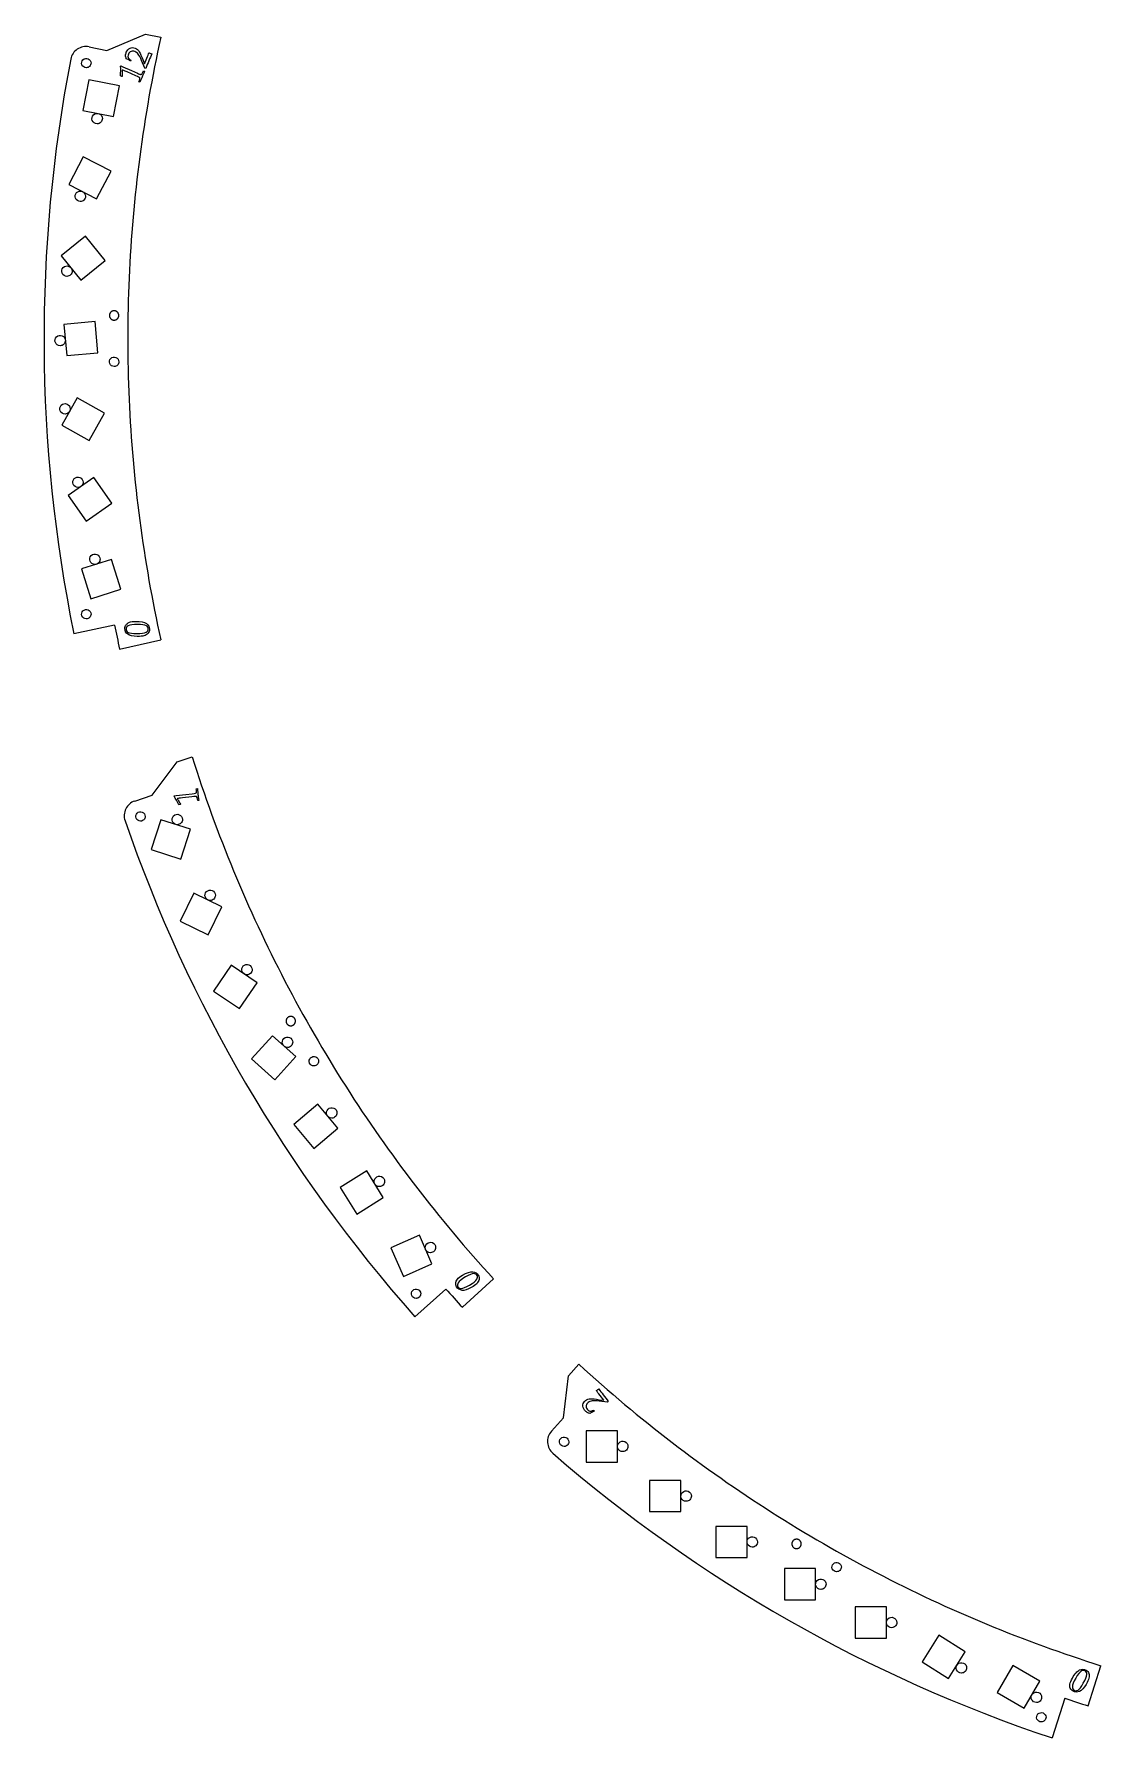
# Model space of a CAD drawing. Header units: millimetres. Extents: x 0 to 573, y 3 to 576.
# Drawn here: x 3.2 to 208, y 19.7 to 346.7 of the extents above; entities that cross this region are included whole.
import ezdxf

# ---------------------------------------------------------------- set-up
doc = ezdxf.new("R2010")
doc.units = ezdxf.units.MM
doc.layers.get('0').update_dxf_attribs({"linetype": 'CONTINUOUS'})
doc.layers.add('labels', color=7, linetype='CONTINUOUS')

msp = doc.modelspace()

# ---------------------------------------------------------------- linework, layer by layer
at = {"color": 7}
for points in [[(17.204769, 343.514729), (24.626243, 346.66423), (27.563712, 346.058333)], [(13.779905, 344.221159), (17.204769, 343.514729)], [(18.677049, 233.258382), (10.865111, 231.59445)], [(19.65961, 228.642751), (27.563461, 230.396295)], [(25.87074, 200.596928), (30.723174, 207.035214), (33.570045, 207.979226)], [(22.551505, 199.496283), (25.87074, 200.596928)], [(82.273944, 105.848271), (76.340574, 100.501295)], [(85.432683, 102.342298), (91.400847, 107.812838)], [(104.83459, 81.159468), (105.817779, 89.161404), (107.811236, 91.402378)], [(102.510372, 78.546664), (104.83459, 81.159468)], [(205.544062, 25.849434), (207.977374, 33.571142)], [(201.055527, 27.306326), (198.590566, 19.709024)]]:
    msp.add_lwpolyline(points, dxfattribs=at)
for points in [[(13.264001, 340.20301)], [(13.754607, 337.901494), (12.591256, 332.015357), (18.477393, 330.852005), (19.640744, 336.738143)], [(15.340432, 329.452658)], [(12.680213, 323.123028), (9.909722, 317.800963), (15.231787, 315.030471), (18.002278, 320.352536)], [(12.109006, 314.528706)], [(13.114202, 307.894575), (8.438175, 304.134952), (12.197798, 299.458924), (16.873825, 303.218547)], [(9.538648, 300.170335)], [(14.936062, 291.491036), (8.961714, 290.936812), (9.515938, 284.962464), (15.490286, 285.516687)], [(8.243101, 286.857267)], [(18.59672, 282.882144)], [(16.744931, 273.908405), (11.524344, 276.865681), (8.567069, 271.645094), (13.787656, 268.687819)], [(9.175609, 273.748267)], [(18.133541, 256.636377), (14.696373, 261.554291), (9.778459, 258.117123), (13.215627, 253.199209)], [(11.664555, 259.655359)], [(19.881318, 240.121658), (18.071091, 245.842068), (12.350682, 244.031841), (14.160909, 238.311432)], [(14.909183, 244.890356)], [(13.264001, 234.45049)], [(23.663793, 195.637934)], [(31.430691, 188.360909), (33.271841, 194.07144), (27.561309, 195.91259), (25.720159, 190.202059)], [(30.723433, 194.943771)], [(36.650265, 173.79285), (39.2899, 179.181015), (33.901735, 181.82065), (31.2621, 176.432485)], [(37.035757, 180.39886)], [(42.66408, 159.651776), (46.020974, 164.62483), (41.04792, 167.981724), (37.691026, 163.00867)], [(44.093929, 166.132119)], [(49.436176, 145.990358), (53.442392, 150.456926), (48.975824, 154.463142), (44.969608, 149.996573)], [(51.876811, 152.204462)], [(56.942497, 148.662968)], [(56.948771, 132.839175), (61.533575, 136.709521), (57.663229, 141.294325), (53.078425, 137.423978)], [(60.362536, 138.646981)], [(65.176665, 120.241685), (70.261065, 123.427415), (67.075335, 128.511815), (61.990935, 125.326085)], [(69.5156, 125.50057)], [(74.111757, 108.251235), (79.601515, 110.672507), (77.180243, 116.162265), (71.690485, 113.740993)], [(79.305839, 112.820931)], [(76.540053, 104.053566)], [(109.206524, 72.646226), (115.206524, 72.647273), (115.205476, 78.647273), (109.205476, 78.646226)], [(104.952816, 75.640803)], [(116.206, 74.647448)], [(121.376, 63.12675), (127.376, 63.12675), (127.376, 69.12675), (121.376, 69.12675)], [(128.376, 65.12675)], [(134.066, 54.30675), (140.066, 54.30675), (140.066, 60.30675), (134.066, 60.30675)], [(141.066, 56.30675)], [(147.226, 46.20675), (153.226, 46.20675), (153.226, 52.20675), (147.226, 52.20675)], [(157.260502, 51.598641)], [(154.226, 48.20675)], [(160.816, 38.85675), (166.816, 38.85675), (166.816, 44.85675), (160.816, 44.85675)], [(167.816, 40.85675)], [(173.670273, 34.330302), (178.752448, 31.141023), (181.941727, 36.223198), (176.859552, 39.412477)], [(188.037349, 28.40082), (193.23193, 25.398099), (196.234651, 30.59268), (191.04007, 33.5954)], [(181.194117, 32.150564)], [(195.599054, 26.494936)], [(196.537185, 22.764543)]]:
    msp.add_lwpolyline(points, close=True, dxfattribs=at)
for points in [[(11.535302, 343.775182), (10.876456, 343.333278), (10.421328, 342.646597), (10.271, 341.86765)], [(13.779905, 344.221159), (13.002168, 344.377631), (12.194148, 344.217086), (11.535302, 343.775182)], [(27.563712, 346.058333), (25.880231, 338.470439), (24.528288, 330.808994), (23.513033, 323.103188)], [(10.271082, 341.867626), (3.238472, 305.42636), (3.440273, 267.95785), (10.865, 231.59445)], [(12.432509, 340.758595), (12.293206, 341.094902), (12.370206, 341.482008), (12.627604, 341.739406)], [(13.264001, 340.20301), (12.899985, 340.20301), (12.571812, 340.422288), (12.432509, 340.758595)], [(12.627604, 341.739406), (12.885003, 341.996804), (13.272109, 342.073804), (13.608416, 341.934501)], [(13.900397, 340.466614), (13.731614, 340.297831), (13.502695, 340.20301), (13.264001, 340.20301)], [(13.608416, 341.934501), (13.944723, 341.795198), (14.164001, 341.467026), (14.164001, 341.10301)], [(14.164001, 341.10301), (14.164001, 340.864315), (14.069179, 340.635396), (13.900397, 340.466614)], [(14.416553, 330.069975), (14.261772, 330.443649), (14.347328, 330.873767), (14.633326, 331.159765)], [(14.633326, 331.159765), (14.919324, 331.445763), (15.349441, 331.531319), (15.723116, 331.376538)], [(15.723116, 331.376538), (16.09679, 331.221757), (16.340432, 330.85712), (16.340432, 330.452658)], [(16.340432, 330.452658), (16.340432, 330.187442), (16.235075, 329.933088), (16.047539, 329.745551)], [(15.340432, 329.452658), (14.93597, 329.452658), (14.571334, 329.6963), (14.416553, 330.069975)], [(16.047539, 329.745551), (15.860003, 329.558015), (15.605649, 329.452658), (15.340432, 329.452658)], [(23.513033, 323.103188), (22.497779, 315.397383), (21.819213, 307.647216), (21.479921, 299.882226)], [(11.185126, 315.146023), (11.030345, 315.519697), (11.115901, 315.949815), (11.401899, 316.235813)], [(12.109006, 314.528706), (11.704543, 314.528706), (11.339907, 314.772349), (11.185126, 315.146023)], [(11.401899, 316.235813), (11.687897, 316.521811), (12.118015, 316.607367), (12.491689, 316.452586)], [(12.816112, 314.8216), (12.628576, 314.634063), (12.374222, 314.528706), (12.109006, 314.528706)], [(12.491689, 316.452586), (12.865363, 316.297805), (13.109006, 315.933169), (13.109006, 315.528706)], [(13.109006, 315.528706), (13.109006, 315.26349), (13.003649, 315.009136), (12.816112, 314.8216)], [(8.614769, 300.787651), (8.459988, 301.161326), (8.545543, 301.591443), (8.831541, 301.877441)], [(8.831541, 301.877441), (9.117539, 302.163439), (9.547657, 302.248995), (9.921332, 302.094214)], [(9.921332, 302.094214), (10.295006, 301.939433), (10.538648, 301.574797), (10.538648, 301.170335)], [(10.538648, 301.170335), (10.538648, 300.905118), (10.433291, 300.650764), (10.245755, 300.463228)], [(9.538648, 300.170335), (9.134186, 300.170335), (8.76955, 300.413977), (8.614769, 300.787651)], [(10.245755, 300.463228), (10.058219, 300.275691), (9.803865, 300.170335), (9.538648, 300.170335)], [(21.479921, 299.882226), (21.14063, 292.117235), (21.140613, 284.33742), (21.479871, 276.572428)], [(17.700559, 292.754397), (17.697149, 292.717595), (17.696009, 292.680583), (17.697147, 292.64364)], [(17.697147, 292.64364), (17.698285, 292.606698), (17.701702, 292.569826), (17.707371, 292.533303)], [(17.717556, 292.863895), (17.709649, 292.827791), (17.703969, 292.791199), (17.700559, 292.754397)], [(17.707371, 292.533303), (17.71304, 292.496781), (17.720962, 292.460608), (17.731077, 292.425059)], [(17.747881, 292.970475), (17.735597, 292.935616), (17.725463, 292.9), (17.717556, 292.863895)], [(17.731077, 292.425059), (17.741191, 292.38951), (17.753499, 292.354585), (17.767905, 292.320548)], [(17.791073, 293.07252), (17.774599, 293.039435), (17.760165, 293.005334), (17.747881, 292.970475)], [(17.767905, 292.320548), (17.782311, 292.286512), (17.798817, 292.253364), (17.817297, 292.221356)], [(17.846478, 293.168484), (17.826062, 293.137674), (17.807547, 293.105605), (17.791073, 293.07252)], [(17.817297, 292.221356), (17.835777, 292.189348), (17.856231, 292.158479), (17.878504, 292.128985)], [(17.913255, 293.256912), (17.889209, 293.228845), (17.866893, 293.199294), (17.846478, 293.168484)], [(17.878504, 292.128985), (17.900778, 292.09949), (17.92487, 292.071369), (17.950599, 292.044835)], [(17.990394, 293.336464), (17.96308, 293.311564), (17.937302, 293.28498), (17.913255, 293.256912)], [(17.950599, 292.044835), (17.976328, 292.018301), (18.003694, 291.993354), (18.032488, 291.970183)], [(18.076723, 293.405933), (18.046557, 293.384578), (18.017707, 293.361363), (17.990394, 293.336464)], [(18.032488, 291.970183), (18.061283, 291.947012), (18.091507, 291.925617), (18.122931, 291.90616)], [(18.170936, 293.464267), (18.138374, 293.446781), (18.10689, 293.427287), (18.076723, 293.405933)], [(18.122931, 291.90616), (18.154355, 291.886703), (18.186979, 291.869185), (18.220556, 291.853737)], [(18.271602, 293.510581), (18.237138, 293.497229), (18.203498, 293.481752), (18.170936, 293.464267)], [(18.220556, 291.853737), (18.254132, 291.838289), (18.288662, 291.824912), (18.323882, 291.813708)], [(18.377198, 293.544173), (18.341354, 293.535158), (18.306066, 293.523932), (18.271602, 293.510581)], [(18.323882, 291.813708), (18.359103, 291.802503), (18.395015, 291.793471), (18.431345, 291.78668)], [(18.48612, 293.564534), (18.449441, 293.559992), (18.413041, 293.553188), (18.377198, 293.544173)], [(18.431345, 291.78668), (18.467676, 291.779889), (18.504425, 291.775338), (18.541315, 291.773063)], [(18.59672, 293.571356), (18.55976, 293.571356), (18.5228, 293.569076), (18.48612, 293.564534)], [(18.541315, 291.773063), (18.578205, 291.770787), (18.615235, 291.770787), (18.652125, 291.773063)], [(18.707319, 293.564534), (18.67064, 293.569076), (18.63368, 293.571356), (18.59672, 293.571356)], [(18.652125, 291.773063), (18.689014, 291.775338), (18.725764, 291.779889), (18.762094, 291.78668)], [(18.816242, 293.544173), (18.780399, 293.553188), (18.743999, 293.559992), (18.707319, 293.564534)], [(18.762094, 291.78668), (18.798425, 291.793471), (18.834337, 291.802503), (18.869557, 291.813708)], [(18.921837, 293.510581), (18.887373, 293.523932), (18.852086, 293.535158), (18.816242, 293.544173)], [(18.869557, 291.813708), (18.904778, 291.824912), (18.939307, 291.838289), (18.972884, 291.853737)], [(19.022504, 293.464267), (18.989942, 293.481752), (18.956301, 293.497229), (18.921837, 293.510581)], [(18.972884, 291.853737), (19.006461, 291.869185), (19.039085, 291.886703), (19.070509, 291.90616)], [(19.116716, 293.405933), (19.08655, 293.427287), (19.055066, 293.446781), (19.022504, 293.464267)], [(19.070509, 291.90616), (19.101933, 291.925617), (19.132157, 291.947012), (19.160951, 291.970183)], [(19.203046, 293.336464), (19.175732, 293.361363), (19.146883, 293.384578), (19.116716, 293.405933)], [(19.160951, 291.970183), (19.189746, 291.993354), (19.217112, 292.018301), (19.242841, 292.044835)], [(19.280184, 293.256912), (19.256138, 293.28498), (19.23036, 293.311564), (19.203046, 293.336464)], [(19.242841, 292.044835), (19.26857, 292.071369), (19.292662, 292.09949), (19.314935, 292.128985)], [(19.346962, 293.168484), (19.326547, 293.199294), (19.304231, 293.228845), (19.280184, 293.256912)], [(19.314935, 292.128985), (19.337209, 292.158479), (19.357663, 292.189348), (19.376143, 292.221356)], [(19.402367, 293.07252), (19.385892, 293.105605), (19.367377, 293.137674), (19.346962, 293.168484)], [(19.376143, 292.221356), (19.394623, 292.253364), (19.411128, 292.286512), (19.425535, 292.320548)], [(19.445559, 292.970475), (19.433275, 293.005334), (19.418841, 293.039435), (19.402367, 293.07252)], [(19.425535, 292.320548), (19.439941, 292.354585), (19.452248, 292.38951), (19.462363, 292.425059)], [(19.475883, 292.863895), (19.467976, 292.9), (19.457843, 292.935616), (19.445559, 292.970475)], [(19.462363, 292.425059), (19.472478, 292.460608), (19.480399, 292.496781), (19.486069, 292.533303)], [(19.492881, 292.754397), (19.48947, 292.791199), (19.48379, 292.827791), (19.475883, 292.863895)], [(19.486069, 292.533303), (19.491738, 292.569826), (19.495155, 292.606698), (19.496293, 292.64364)], [(19.496293, 292.64364), (19.497431, 292.680583), (19.496291, 292.717595), (19.492881, 292.754397)], [(7.319222, 287.474584), (7.164441, 287.848258), (7.249996, 288.278376), (7.535994, 288.564374)], [(7.535994, 288.564374), (7.821992, 288.850372), (8.25211, 288.935928), (8.625785, 288.781147)], [(8.625785, 288.781147), (8.999459, 288.626366), (9.243101, 288.26173), (9.243101, 287.857267)], [(9.243101, 287.857267), (9.243101, 287.592051), (9.137744, 287.337697), (8.950208, 287.150161)], [(8.243101, 286.857267), (7.838639, 286.857267), (7.474003, 287.10091), (7.319222, 287.474584)], [(8.950208, 287.150161), (8.762672, 286.962624), (8.508318, 286.857267), (8.243101, 286.857267)], [(17.960324, 284.41854), (18.217722, 284.675938), (18.604828, 284.752938), (18.941135, 284.613635)], [(18.941135, 284.613635), (19.277442, 284.474333), (19.49672, 284.14616), (19.49672, 283.782144)], [(17.765228, 283.437729), (17.625925, 283.774036), (17.702926, 284.161142), (17.960324, 284.41854)], [(18.59672, 282.882144), (18.232704, 282.882144), (17.904531, 283.101422), (17.765228, 283.437729)], [(19.233116, 283.145748), (19.064333, 282.976965), (18.835415, 282.882144), (18.59672, 282.882144)], [(19.49672, 283.782144), (19.49672, 283.543449), (19.401899, 283.314531), (19.233116, 283.145748)], [(8.251729, 274.365583), (8.096948, 274.739258), (8.182504, 275.169375), (8.468502, 275.455373)], [(8.468502, 275.455373), (8.7545, 275.741371), (9.184618, 275.826927), (9.558292, 275.672146)], [(9.558292, 275.672146), (9.931967, 275.517365), (10.175609, 275.152729), (10.175609, 274.748267)], [(10.175609, 274.748267), (10.175609, 274.48305), (10.070252, 274.228696), (9.882716, 274.04116)], [(21.479871, 276.572428), (21.819129, 268.807436), (22.497661, 261.057267), (23.512883, 253.351457)], [(9.175609, 273.748267), (8.771147, 273.748267), (8.40651, 273.991909), (8.251729, 274.365583)], [(9.882716, 274.04116), (9.695179, 273.853623), (9.440826, 273.748267), (9.175609, 273.748267)], [(10.957448, 261.362466), (11.243446, 261.648464), (11.673564, 261.734019), (12.047238, 261.579238)], [(12.047238, 261.579238), (12.420912, 261.424457), (12.664555, 261.059821), (12.664555, 260.655359)], [(10.740675, 260.272675), (10.585894, 260.64635), (10.67145, 261.076468), (10.957448, 261.362466)], [(11.664555, 259.655359), (11.260092, 259.655359), (10.895456, 259.899001), (10.740675, 260.272675)], [(12.371661, 259.948252), (12.184125, 259.760716), (11.929771, 259.655359), (11.664555, 259.655359)], [(12.664555, 260.655359), (12.664555, 260.390142), (12.559198, 260.135789), (12.371661, 259.948252)], [(23.512883, 253.351457), (24.528104, 245.645647), (25.880014, 237.984196), (27.563461, 230.396295)], [(13.985303, 245.507673), (13.830522, 245.881347), (13.916078, 246.311465), (14.202076, 246.597463)], [(14.909183, 244.890356), (14.50472, 244.890356), (14.140084, 245.133998), (13.985303, 245.507673)], [(14.202076, 246.597463), (14.488074, 246.883461), (14.918192, 246.969016), (15.291866, 246.814235)], [(15.291866, 246.814235), (15.66554, 246.659454), (15.909183, 246.294818), (15.909183, 245.890356)], [(15.909183, 245.890356), (15.909183, 245.625139), (15.803826, 245.370786), (15.616289, 245.183249)], [(15.616289, 245.183249), (15.428753, 244.995713), (15.174399, 244.890356), (14.909183, 244.890356)], [(12.432509, 235.006075), (12.293206, 235.342382), (12.370206, 235.729488), (12.627604, 235.986886)], [(12.627604, 235.986886), (12.885003, 236.244284), (13.272109, 236.321284), (13.608416, 236.181982)], [(13.608416, 236.181982), (13.944723, 236.042679), (14.164001, 235.714506), (14.164001, 235.35049)], [(13.264001, 234.45049), (12.899985, 234.45049), (12.571812, 234.669768), (12.432509, 235.006075)], [(13.900397, 234.714094), (13.731614, 234.545311), (13.502695, 234.45049), (13.264001, 234.45049)], [(14.164001, 235.35049), (14.164001, 235.111795), (14.069179, 234.882877), (13.900397, 234.714094)], [(18.677049, 233.258382), (18.991496, 231.717056), (19.319159, 230.178455), (19.66, 228.64275)], [(33.570045, 207.979226), (35.906055, 200.566177), (38.56596, 193.255199), (41.539627, 186.074148)], [(22.551505, 199.496283), (21.799833, 199.242812), (21.180469, 198.699724), (20.830952, 197.987617)], [(20.830952, 197.987617), (20.481435, 197.27551), (20.430695, 196.453329), (20.69, 195.70365)], [(22.832302, 196.193519), (22.692999, 196.529826), (22.769999, 196.916932), (23.027397, 197.174331)], [(23.663793, 195.637934), (23.299777, 195.637934), (22.971605, 195.857212), (22.832302, 196.193519)], [(23.027397, 197.174331), (23.284796, 197.431729), (23.671902, 197.508729), (24.008209, 197.369426)], [(24.008209, 197.369426), (24.344516, 197.230123), (24.563793, 196.90195), (24.563793, 196.537934)], [(24.563793, 196.537934), (24.563793, 196.29924), (24.468972, 196.070321), (24.30019, 195.901538)], [(29.799554, 195.561087), (29.644773, 195.934762), (29.730329, 196.364879), (30.016327, 196.650877)], [(30.016327, 196.650877), (30.302325, 196.936875), (30.732442, 197.022431), (31.106117, 196.86765)], [(31.106117, 196.86765), (31.479791, 196.712869), (31.723433, 196.348233), (31.723433, 195.943771)], [(20.689542, 195.703652), (32.819973, 160.628425), (51.729168, 128.280819), (76.341, 100.50175)], [(24.30019, 195.901538), (24.131407, 195.732756), (23.902488, 195.637934), (23.663793, 195.637934)], [(30.723433, 194.943771), (30.318971, 194.943771), (29.954335, 195.187413), (29.799554, 195.561087)], [(31.43054, 195.236664), (31.243004, 195.049127), (30.98865, 194.943771), (30.723433, 194.943771)], [(31.723433, 195.943771), (31.723433, 195.678554), (31.618076, 195.4242), (31.43054, 195.236664)], [(41.539627, 186.074148), (44.513294, 178.893097), (47.800721, 171.841974), (51.389382, 164.947649)], [(36.111877, 181.016177), (35.957096, 181.389851), (36.042652, 181.819969), (36.32865, 182.105967)], [(37.035757, 180.39886), (36.631294, 180.39886), (36.266658, 180.642502), (36.111877, 181.016177)], [(36.32865, 182.105967), (36.614648, 182.391965), (37.044766, 182.477521), (37.41844, 182.32274)], [(37.742863, 180.691753), (37.555327, 180.504217), (37.300973, 180.39886), (37.035757, 180.39886)], [(37.41844, 182.32274), (37.792115, 182.167959), (38.035757, 181.803322), (38.035757, 181.39886)], [(38.035757, 181.39886), (38.035757, 181.133644), (37.9304, 180.87929), (37.742863, 180.691753)], [(43.170049, 166.749436), (43.015268, 167.12311), (43.100824, 167.553228), (43.386822, 167.839226)], [(44.093929, 166.132119), (43.689467, 166.132119), (43.324831, 166.375761), (43.170049, 166.749436)], [(43.386822, 167.839226), (43.67282, 168.125224), (44.102938, 168.21078), (44.476612, 168.055999)], [(44.476612, 168.055999), (44.850287, 167.901218), (45.093929, 167.536581), (45.093929, 167.132119)], [(45.093929, 167.132119), (45.093929, 166.866903), (44.988572, 166.612549), (44.801036, 166.425012)], [(44.801036, 166.425012), (44.613499, 166.237476), (44.359146, 166.132119), (44.093929, 166.132119)], [(51.389382, 164.947649), (54.978042, 158.053324), (58.867935, 151.315798), (63.044236, 144.760747)], [(51.599598, 157.316656), (51.597323, 157.279766), (51.597323, 157.242736), (51.599598, 157.205847)], [(51.613215, 157.426626), (51.606424, 157.390295), (51.601873, 157.353546), (51.599598, 157.316656)], [(51.599598, 157.205847), (51.601873, 157.168957), (51.606424, 157.132207), (51.613215, 157.095877)], [(51.640243, 157.534089), (51.629039, 157.498868), (51.620006, 157.462957), (51.613215, 157.426626)], [(51.613215, 157.095877), (51.620006, 157.059546), (51.629039, 157.023635), (51.640243, 156.988414)], [(51.680272, 157.637416), (51.664824, 157.603839), (51.651448, 157.569309), (51.640243, 157.534089)], [(51.640243, 156.988414), (51.651448, 156.953193), (51.664824, 156.918664), (51.680272, 156.885087)], [(51.732695, 157.73504), (51.713239, 157.703616), (51.69572, 157.670992), (51.680272, 157.637416)], [(51.796718, 157.825483), (51.773547, 157.796688), (51.752152, 157.766464), (51.732695, 157.73504)], [(51.87137, 157.907372), (51.844836, 157.881643), (51.819889, 157.854278), (51.796718, 157.825483)], [(51.95552, 157.979467), (51.926025, 157.957194), (51.897904, 157.933101), (51.87137, 157.907372)], [(52.047891, 158.040674), (52.015883, 158.022194), (51.985014, 158.00174), (51.95552, 157.979467)], [(52.147084, 158.090066), (52.113047, 158.07566), (52.079899, 158.059154), (52.047891, 158.040674)], [(52.251594, 158.126894), (52.216045, 158.11678), (52.18112, 158.104473), (52.147084, 158.090066)], [(52.359838, 158.1506), (52.323316, 158.144931), (52.287143, 158.137009), (52.251594, 158.126894)], [(52.470175, 158.160825), (52.433233, 158.159686), (52.396361, 158.15627), (52.359838, 158.1506)], [(52.580932, 158.157412), (52.54413, 158.160822), (52.507118, 158.161963), (52.470175, 158.160825)], [(52.690431, 158.140415), (52.654326, 158.148322), (52.617735, 158.154002), (52.580932, 158.157412)], [(52.79701, 158.11009), (52.762151, 158.122374), (52.726535, 158.132508), (52.690431, 158.140415)], [(52.899055, 158.066898), (52.86597, 158.083373), (52.831869, 158.097807), (52.79701, 158.11009)], [(52.995019, 158.011494), (52.96421, 158.031909), (52.932141, 158.050424), (52.899055, 158.066898)], [(53.083447, 157.944716), (53.05538, 157.968763), (53.025829, 157.991078), (52.995019, 158.011494)], [(53.162999, 157.867577), (53.138099, 157.894891), (53.111515, 157.920669), (53.083447, 157.944716)], [(53.232468, 157.781248), (53.211114, 157.811414), (53.187899, 157.840264), (53.162999, 157.867577)], [(53.290802, 157.687036), (53.273316, 157.719598), (53.253823, 157.751081), (53.232468, 157.781248)], [(53.337116, 157.586369), (53.323764, 157.620833), (53.308287, 157.654474), (53.290802, 157.687036)], [(53.370708, 157.480774), (53.361693, 157.516617), (53.350467, 157.551905), (53.337116, 157.586369)], [(53.337116, 156.936134), (53.350467, 156.970598), (53.361693, 157.005885), (53.370708, 157.041729)], [(53.391069, 157.371851), (53.386527, 157.408531), (53.379723, 157.44493), (53.370708, 157.480774)], [(53.370708, 157.041729), (53.379723, 157.077573), (53.386527, 157.113972), (53.391069, 157.150652)], [(53.397891, 157.261251), (53.397891, 157.298211), (53.395611, 157.335171), (53.391069, 157.371851)], [(53.391069, 157.150652), (53.395611, 157.187332), (53.397891, 157.224292), (53.397891, 157.261251)], [(50.952931, 152.821779), (50.79815, 153.195453), (50.883706, 153.625571), (51.169704, 153.911569)], [(51.169704, 153.911569), (51.455702, 154.197567), (51.88582, 154.283123), (52.259494, 154.128342)], [(51.680272, 156.885087), (51.69572, 156.85151), (51.713239, 156.818886), (51.732695, 156.787462)], [(51.732695, 156.787462), (51.752152, 156.756039), (51.773547, 156.725815), (51.796718, 156.69702)], [(51.796718, 156.69702), (51.819889, 156.668225), (51.844836, 156.64086), (51.87137, 156.615131)], [(51.87137, 156.615131), (51.897904, 156.589402), (51.926025, 156.565309), (51.95552, 156.543036)], [(51.95552, 156.543036), (51.985014, 156.520763), (52.015883, 156.500308), (52.047891, 156.481829)], [(52.047891, 156.481829), (52.079899, 156.463349), (52.113047, 156.446843), (52.147084, 156.432436)], [(52.147084, 156.432436), (52.18112, 156.41803), (52.216045, 156.405723), (52.251594, 156.395608)], [(52.251594, 156.395608), (52.287143, 156.385494), (52.323316, 156.377572), (52.359838, 156.371902)], [(52.259494, 154.128342), (52.633168, 153.973561), (52.876811, 153.608924), (52.876811, 153.204462)], [(52.359838, 156.371902), (52.396361, 156.366233), (52.433233, 156.362816), (52.470175, 156.361678)], [(52.470175, 156.361678), (52.507118, 156.36054), (52.54413, 156.36168), (52.580932, 156.365091)], [(52.580932, 156.365091), (52.617735, 156.368501), (52.654326, 156.374181), (52.690431, 156.382088)], [(52.690431, 156.382088), (52.726535, 156.389995), (52.762151, 156.400129), (52.79701, 156.412412)], [(52.79701, 156.412412), (52.831869, 156.424696), (52.86597, 156.43913), (52.899055, 156.455604)], [(52.899055, 156.455604), (52.932141, 156.472079), (52.96421, 156.490594), (52.995019, 156.511009)], [(52.995019, 156.511009), (53.025829, 156.531425), (53.05538, 156.55374), (53.083447, 156.577787)], [(53.083447, 156.577787), (53.111515, 156.601834), (53.138099, 156.627612), (53.162999, 156.654925)], [(53.162999, 156.654925), (53.187899, 156.682239), (53.211114, 156.711088), (53.232468, 156.741255)], [(53.232468, 156.741255), (53.253823, 156.771421), (53.273316, 156.802905), (53.290802, 156.835467)], [(53.290802, 156.835467), (53.308287, 156.868029), (53.323764, 156.90167), (53.337116, 156.936134)], [(51.876811, 152.204462), (51.472348, 152.204462), (51.107712, 152.448104), (50.952931, 152.821779)], [(52.583917, 152.497355), (52.396381, 152.309819), (52.142027, 152.204462), (51.876811, 152.204462)], [(52.876811, 153.204462), (52.876811, 152.939246), (52.771454, 152.684892), (52.583917, 152.497355)], [(56.306101, 150.199364), (56.563499, 150.456762), (56.950605, 150.533763), (57.286912, 150.39446)], [(56.111005, 149.218553), (55.971702, 149.55486), (56.048702, 149.941966), (56.306101, 150.199364)], [(56.942497, 148.662968), (56.578481, 148.662968), (56.250308, 148.882246), (56.111005, 149.218553)], [(57.578893, 148.926572), (57.41011, 148.757789), (57.181192, 148.662968), (56.942497, 148.662968)], [(57.286912, 150.39446), (57.623219, 150.255157), (57.842497, 149.926984), (57.842497, 149.562968)], [(57.842497, 149.562968), (57.842497, 149.324273), (57.747676, 149.095355), (57.578893, 148.926572)], [(63.044236, 144.760747), (67.220538, 138.205696), (71.683249, 131.833118), (76.415362, 125.667302)], [(59.655429, 140.354087), (59.941427, 140.640085), (60.371545, 140.725641), (60.745219, 140.57086)], [(59.438656, 139.264297), (59.283875, 139.637971), (59.369431, 140.068089), (59.655429, 140.354087)], [(60.362536, 138.646981), (59.958073, 138.646981), (59.593437, 138.890623), (59.438656, 139.264297)], [(61.069642, 138.939874), (60.882106, 138.752337), (60.627752, 138.646981), (60.362536, 138.646981)], [(60.745219, 140.57086), (61.118893, 140.416079), (61.362536, 140.051443), (61.362536, 139.646981)], [(61.362536, 139.646981), (61.362536, 139.381764), (61.257179, 139.12741), (61.069642, 138.939874)], [(68.808493, 127.207676), (69.094491, 127.493674), (69.524609, 127.57923), (69.898284, 127.424449)], [(68.591721, 126.117886), (68.43694, 126.491561), (68.522495, 126.921678), (68.808493, 127.207676)], [(69.5156, 125.50057), (69.111138, 125.50057), (68.746502, 125.744212), (68.591721, 126.117886)], [(70.222707, 125.793463), (70.035171, 125.605926), (69.780817, 125.50057), (69.5156, 125.50057)], [(69.898284, 127.424449), (70.271958, 127.269668), (70.5156, 126.905032), (70.5156, 126.50057)], [(70.5156, 126.50057), (70.5156, 126.235353), (70.410243, 125.980999), (70.222707, 125.793463)], [(76.415362, 125.667302), (81.147474, 119.501485), (86.148988, 113.542428), (91.400847, 107.812838)], [(78.381959, 113.438248), (78.227178, 113.811922), (78.312734, 114.24204), (78.598732, 114.528038)], [(78.598732, 114.528038), (78.88473, 114.814036), (79.314848, 114.899592), (79.688522, 114.744811)], [(79.688522, 114.744811), (80.062196, 114.59003), (80.305839, 114.225393), (80.305839, 113.820931)], [(79.305839, 112.820931), (78.901376, 112.820931), (78.53674, 113.064573), (78.381959, 113.438248)], [(80.012945, 113.113824), (79.825409, 112.926288), (79.571055, 112.820931), (79.305839, 112.820931)], [(80.305839, 113.820931), (80.305839, 113.555715), (80.200482, 113.301361), (80.012945, 113.113824)], [(75.708562, 104.609151), (75.569259, 104.945458), (75.646259, 105.332564), (75.903657, 105.589962)], [(75.903657, 105.589962), (76.161055, 105.84736), (76.548161, 105.92436), (76.884468, 105.785057)], [(76.884468, 105.785057), (77.220775, 105.645754), (77.440053, 105.317582), (77.440053, 104.953566)], [(77.440053, 104.953566), (77.440053, 104.714871), (77.345232, 104.485952), (77.176449, 104.31717)], [(82.273944, 105.848271), (83.316921, 104.670754), (84.369979, 103.502204), (85.433, 102.34275)], [(76.540053, 104.053566), (76.176037, 104.053566), (75.847865, 104.272844), (75.708562, 104.609151)], [(77.176449, 104.31717), (77.007667, 104.148387), (76.778748, 104.053566), (76.540053, 104.053566)], [(107.811236, 91.402378), (113.540804, 86.150494), (119.499839, 81.148954), (125.665635, 76.416815)], [(102.510372, 78.546664), (101.985868, 77.951357), (101.720804, 77.171248), (101.77406, 76.37963)], [(101.77406, 76.37963), (101.827317, 75.588013), (102.194484, 74.850438), (102.794, 74.33075)], [(104.121324, 76.196388), (103.982021, 76.532695), (104.059022, 76.919801), (104.31642, 77.177199)], [(104.952816, 75.640803), (104.5888, 75.640803), (104.260627, 75.860081), (104.121324, 76.196388)], [(104.31642, 77.177199), (104.573818, 77.434597), (104.960924, 77.511598), (105.297231, 77.372295)], [(105.589212, 75.904407), (105.420429, 75.735624), (105.191511, 75.640803), (104.952816, 75.640803)], [(105.297231, 77.372295), (105.633538, 77.232992), (105.852816, 76.904819), (105.852816, 76.540803)], [(105.852816, 76.540803), (105.852816, 76.302108), (105.757995, 76.07319), (105.589212, 75.904407)], [(115.28212, 75.264765), (115.127339, 75.638439), (115.212895, 76.068557), (115.498893, 76.354555)], [(116.206, 74.647448), (115.801538, 74.647448), (115.436901, 74.89109), (115.28212, 75.264765)], [(115.498893, 76.354555), (115.784891, 76.640553), (116.215009, 76.726108), (116.588683, 76.571327)], [(116.588683, 76.571327), (116.962358, 76.416546), (117.206, 76.05191), (117.206, 75.647448)], [(117.206, 75.647448), (117.206, 75.382231), (117.100643, 75.127878), (116.913107, 74.940341)], [(125.665635, 76.416815), (131.831431, 71.684676), (138.203989, 67.221938), (144.759022, 63.045607)], [(102.794179, 74.331168), (130.836948, 50.020042), (163.386562, 31.460491), (198.5906, 19.70875)], [(116.913107, 74.940341), (116.72557, 74.752805), (116.471216, 74.647448), (116.206, 74.647448)], [(127.45212, 65.744066), (127.297339, 66.117741), (127.382895, 66.547859), (127.668893, 66.833857)], [(128.376, 65.12675), (127.971538, 65.12675), (127.606901, 65.370392), (127.45212, 65.744066)], [(127.668893, 66.833857), (127.954891, 67.119855), (128.385009, 67.20541), (128.758683, 67.050629)], [(129.083107, 65.419643), (128.89557, 65.232107), (128.641216, 65.12675), (128.376, 65.12675)], [(128.758683, 67.050629), (129.132358, 66.895848), (129.376, 66.531212), (129.376, 66.12675)], [(129.376, 66.12675), (129.376, 65.861533), (129.270643, 65.607179), (129.083107, 65.419643)], [(144.759022, 63.045607), (151.314056, 58.869277), (158.051565, 54.979355), (164.945874, 51.390665)], [(140.14212, 56.924066), (139.987339, 57.297741), (140.072895, 57.727859), (140.358893, 58.013857)], [(141.066, 56.30675), (140.661538, 56.30675), (140.296901, 56.550392), (140.14212, 56.924066)], [(140.358893, 58.013857), (140.644891, 58.299855), (141.075009, 58.38541), (141.448683, 58.230629)], [(141.773107, 56.599643), (141.58557, 56.412107), (141.331216, 56.30675), (141.066, 56.30675)], [(141.448683, 58.230629), (141.822358, 58.075848), (142.066, 57.711212), (142.066, 57.30675)], [(142.066, 57.30675), (142.066, 57.041533), (141.960643, 56.787179), (141.773107, 56.599643)], [(148.662645, 56.970962), (148.661507, 56.93402), (148.662647, 56.897007), (148.666058, 56.860205)], [(148.672869, 57.081299), (148.6672, 57.044777), (148.663783, 57.007904), (148.662645, 56.970962)], [(148.666058, 56.860205), (148.669468, 56.823403), (148.675148, 56.786811), (148.683055, 56.750707)], [(148.696575, 57.189543), (148.686461, 57.153994), (148.678539, 57.117822), (148.672869, 57.081299)], [(148.683055, 56.750707), (148.690962, 56.714603), (148.701096, 56.678986), (148.713379, 56.644127)], [(148.733403, 57.294054), (148.718997, 57.260017), (148.70669, 57.225092), (148.696575, 57.189543)], [(148.713379, 56.644127), (148.725663, 56.609268), (148.740097, 56.575167), (148.756571, 56.542082)], [(148.782795, 57.393247), (148.764316, 57.361238), (148.74781, 57.32809), (148.733403, 57.294054)], [(148.756571, 56.542082), (148.773046, 56.508997), (148.791561, 56.476928), (148.811976, 56.446118)], [(148.844003, 57.485618), (148.82173, 57.456123), (148.801275, 57.425255), (148.782795, 57.393247)], [(148.811976, 56.446118), (148.832392, 56.415308), (148.854707, 56.385758), (148.878754, 56.35769)], [(148.916098, 57.569767), (148.890369, 57.543233), (148.866276, 57.515112), (148.844003, 57.485618)], [(148.878754, 56.35769), (148.902801, 56.329623), (148.928579, 56.303038), (148.955892, 56.278139)], [(148.997987, 57.644419), (148.969192, 57.621248), (148.941827, 57.596301), (148.916098, 57.569767)], [(148.955892, 56.278139), (148.983206, 56.253239), (149.012055, 56.230024), (149.042222, 56.208669)], [(149.088429, 57.708442), (149.057005, 57.688985), (149.026782, 57.66759), (148.997987, 57.644419)], [(149.042222, 56.208669), (149.072388, 56.187315), (149.103872, 56.167821), (149.136434, 56.150336)], [(149.186054, 57.760865), (149.152477, 57.745418), (149.119853, 57.727899), (149.088429, 57.708442)], [(149.136434, 56.150336), (149.168996, 56.13285), (149.202637, 56.117373), (149.237101, 56.104022)], [(149.289381, 57.800894), (149.25416, 57.78969), (149.219631, 57.776313), (149.186054, 57.760865)], [(149.237101, 56.104022), (149.271565, 56.09067), (149.306852, 56.079444), (149.342696, 56.070429)], [(149.396844, 57.827922), (149.360513, 57.821131), (149.324602, 57.812099), (149.289381, 57.800894)], [(149.342696, 56.070429), (149.37854, 56.061414), (149.414939, 56.05461), (149.451619, 56.050068)], [(149.506814, 57.84154), (149.469924, 57.839264), (149.433174, 57.834714), (149.396844, 57.827922)], [(149.451619, 56.050068), (149.488299, 56.045526), (149.525258, 56.043247), (149.562218, 56.043247)], [(149.617623, 57.84154), (149.580733, 57.843815), (149.543703, 57.843815), (149.506814, 57.84154)], [(149.562218, 56.043247), (149.599178, 56.043247), (149.636138, 56.045526), (149.672818, 56.050068)], [(149.727593, 57.827922), (149.691262, 57.834714), (149.654513, 57.839264), (149.617623, 57.84154)], [(149.672818, 56.050068), (149.709498, 56.05461), (149.745897, 56.061414), (149.781741, 56.070429)], [(149.835056, 57.800894), (149.799835, 57.812099), (149.763923, 57.821131), (149.727593, 57.827922)], [(149.781741, 56.070429), (149.817584, 56.079444), (149.852872, 56.09067), (149.887336, 56.104022)], [(149.938383, 57.760865), (149.904806, 57.776313), (149.870276, 57.78969), (149.835056, 57.800894)], [(149.887336, 56.104022), (149.9218, 56.117373), (149.95544, 56.13285), (149.988003, 56.150336)], [(150.036007, 57.708442), (150.004583, 57.727899), (149.971959, 57.745418), (149.938383, 57.760865)], [(149.988003, 56.150336), (150.020565, 56.167821), (150.052048, 56.187315), (150.082215, 56.208669)], [(150.12645, 57.644419), (150.097655, 57.66759), (150.067431, 57.688985), (150.036007, 57.708442)], [(150.082215, 56.208669), (150.112381, 56.230024), (150.141231, 56.253239), (150.168544, 56.278139)], [(150.208339, 57.569767), (150.18261, 57.596301), (150.155244, 57.621248), (150.12645, 57.644419)], [(150.168544, 56.278139), (150.195858, 56.303038), (150.221636, 56.329623), (150.245683, 56.35769)], [(150.280434, 57.485618), (150.258161, 57.515112), (150.234068, 57.543233), (150.208339, 57.569767)], [(150.245683, 56.35769), (150.26973, 56.385758), (150.292045, 56.415308), (150.31246, 56.446118)], [(150.341641, 57.393247), (150.323161, 57.425255), (150.302707, 57.456123), (150.280434, 57.485618)], [(150.31246, 56.446118), (150.332876, 56.476928), (150.351391, 56.508997), (150.367865, 56.542082)], [(150.391033, 57.294054), (150.376627, 57.32809), (150.360121, 57.361238), (150.341641, 57.393247)], [(150.367865, 56.542082), (150.38434, 56.575167), (150.398774, 56.609268), (150.411057, 56.644127)], [(150.427861, 57.189543), (150.417747, 57.225092), (150.40544, 57.260017), (150.391033, 57.294054)], [(150.411057, 56.644127), (150.423341, 56.678986), (150.433475, 56.714603), (150.441382, 56.750707)], [(150.451567, 57.081299), (150.445898, 57.117822), (150.437976, 57.153994), (150.427861, 57.189543)], [(150.441382, 56.750707), (150.449289, 56.786811), (150.454969, 56.823403), (150.458379, 56.860205)], [(150.461791, 56.970962), (150.460653, 57.007904), (150.457237, 57.044777), (150.451567, 57.081299)], [(150.458379, 56.860205), (150.461789, 56.897007), (150.46293, 56.93402), (150.461791, 56.970962)], [(156.42901, 52.154226), (156.289707, 52.490533), (156.366707, 52.877639), (156.624105, 53.135037)], [(156.624105, 53.135037), (156.881504, 53.392435), (157.26861, 53.469435), (157.604917, 53.330132)], [(157.604917, 53.330132), (157.941224, 53.190829), (158.160502, 52.862657), (158.160502, 52.498641)], [(158.160502, 52.498641), (158.160502, 52.259946), (158.06568, 52.031027), (157.896898, 51.862245)], [(153.30212, 48.824066), (153.147339, 49.197741), (153.232895, 49.627859), (153.518893, 49.913857)], [(153.518893, 49.913857), (153.804891, 50.199855), (154.235009, 50.28541), (154.608683, 50.130629)], [(154.608683, 50.130629), (154.982358, 49.975848), (155.226, 49.611212), (155.226, 49.20675)], [(155.226, 49.20675), (155.226, 48.941533), (155.120643, 48.687179), (154.933107, 48.499643)], [(157.260502, 51.598641), (156.896486, 51.598641), (156.568313, 51.817919), (156.42901, 52.154226)], [(157.896898, 51.862245), (157.728115, 51.693462), (157.499196, 51.598641), (157.260502, 51.598641)], [(164.945874, 51.390665), (171.840183, 47.801975), (178.891293, 44.514517), (186.072331, 41.540819)], [(154.226, 48.20675), (153.821538, 48.20675), (153.456901, 48.450392), (153.30212, 48.824066)], [(154.933107, 48.499643), (154.74557, 48.312107), (154.491216, 48.20675), (154.226, 48.20675)], [(166.89212, 41.474066), (166.737339, 41.847741), (166.822895, 42.277859), (167.108893, 42.563857)], [(167.108893, 42.563857), (167.394891, 42.849855), (167.825009, 42.93541), (168.198683, 42.780629)], [(168.198683, 42.780629), (168.572358, 42.625848), (168.816, 42.261212), (168.816, 41.85675)], [(167.816, 40.85675), (167.411538, 40.85675), (167.046901, 41.100392), (166.89212, 41.474066)], [(168.523107, 41.149643), (168.33557, 40.962107), (168.081216, 40.85675), (167.816, 40.85675)], [(168.816, 41.85675), (168.816, 41.591533), (168.710643, 41.337179), (168.523107, 41.149643)], [(186.072331, 41.540819), (193.253369, 38.567121), (200.564335, 35.907184), (207.977374, 33.571142)], [(180.270237, 32.767881), (180.115456, 33.141555), (180.201012, 33.571673), (180.48701, 33.857671)], [(181.194117, 32.150564), (180.789654, 32.150564), (180.425018, 32.394206), (180.270237, 32.767881)], [(180.48701, 33.857671), (180.773008, 34.143669), (181.203126, 34.229225), (181.5768, 34.074444)], [(181.5768, 34.074444), (181.950474, 33.919663), (182.194117, 33.555026), (182.194117, 33.150564)], [(182.194117, 33.150564), (182.194117, 32.885348), (182.08876, 32.630994), (181.901223, 32.443457)], [(181.901223, 32.443457), (181.713687, 32.255921), (181.459333, 32.150564), (181.194117, 32.150564)], [(194.675174, 27.112253), (194.520393, 27.485927), (194.605949, 27.916045), (194.891947, 28.202043)], [(195.599054, 26.494936), (195.194592, 26.494936), (194.829955, 26.738578), (194.675174, 27.112253)], [(194.891947, 28.202043), (195.177945, 28.488041), (195.608063, 28.573597), (195.981737, 28.418816)], [(196.306161, 26.78783), (196.118624, 26.600293), (195.86427, 26.494936), (195.599054, 26.494936)], [(195.981737, 28.418816), (196.355412, 28.264035), (196.599054, 27.899399), (196.599054, 27.494936)], [(196.599054, 27.494936), (196.599054, 27.22972), (196.493697, 26.975366), (196.306161, 26.78783)], [(201.055527, 27.306326), (202.547526, 26.807977), (204.043772, 26.322433), (205.5441, 25.84975)], [(195.705693, 23.320128), (195.56639, 23.656435), (195.64339, 24.043541), (195.900788, 24.300939)], [(196.537185, 22.764543), (196.173169, 22.764543), (195.844996, 22.983821), (195.705693, 23.320128)], [(195.900788, 24.300939), (196.158187, 24.558338), (196.545293, 24.635338), (196.8816, 24.496035)], [(197.173581, 23.028147), (197.004798, 22.859364), (196.775879, 22.764543), (196.537185, 22.764543)], [(196.8816, 24.496035), (197.217907, 24.356732), (197.437185, 24.028559), (197.437185, 23.664543)], [(197.437185, 23.664543), (197.437185, 23.425848), (197.342363, 23.19693), (197.173581, 23.028147)]]:
    msp.add_open_spline(points, degree=3, dxfattribs=at)
at = {"layer": 'labels', "color": 5}
for points in [[(19.845102, 340.485791), (19.919979, 340.555595), (20.25044, 340.402364), (21.950941, 339.650952), (23.111912, 339.137385)], [(21.813706, 341.655885), (21.737407, 341.474792)], [(24.675811, 340.068952), (24.509555, 340.139), (23.873578, 341.616512)], [(24.091025, 341.759111), (24.437442, 340.938473), (24.893997, 342.02208)], [(25.290678, 343.071492), (25.329905, 343.089906)], [(25.837574, 342.87601), (25.842858, 342.838842)], [(20.09777, 338.529993), (19.801061, 338.63059)], [(22.756378, 338.675339), (21.11743, 339.390292)], [(23.556306, 337.411872), (23.363335, 337.493177), (23.451685, 337.728625)], [(23.556443, 337.411966), (23.556306, 337.411872)], [(24.127278, 339.331874), (24.25032, 339.598152), (24.443291, 339.516847)], [(30.103729, 200.42208), (30.133653, 200.519968), (30.496461, 200.552497), (32.34484, 200.752005), (33.607068, 200.88763)], [(33.530215, 200.309934), (31.753366, 200.109627)], [(34.389123, 201.563751), (34.362244, 201.855838), (34.570016, 201.881912)], [(34.854416, 199.615667), (34.646645, 199.589593), (34.605731, 199.83771)], [(31.300441, 198.854744), (30.993196, 198.793409)], [(111.146983, 86.311382), (111.15065, 86.354561)], [(111.589716, 86.687262), (111.624545, 86.673254)], [(111.683712, 84.616263), (112.567619, 84.505941), (111.85746, 85.443141)], [(110.634449, 82.592434), (110.753136, 82.435802)], [(113.439905, 84.277683), (113.296114, 84.168725), (111.698562, 84.356709)]]:
    msp.add_lwpolyline(points, dxfattribs=at)
for points in [[(24.67582, 340.068948)], [(22.946801, 231.6359)], [(23.033781, 231.07535)], [(34.854423, 199.615608)], [(86.782741, 106.577793)], [(87.13836, 106.135842)], [(113.439826, 84.277622)], [(204.595357, 30.192263)], [(205.124308, 29.987332)]]:
    msp.add_lwpolyline(points, close=True, dxfattribs=at)
for points in [[(20.943498, 343.183146), (21.105274, 343.56711), (21.34255, 343.826044), (21.655327, 343.959946)], [(21.861255, 343.345308), (21.636727, 343.260456), (21.471093, 343.09136), (21.364354, 342.838022)], [(21.655327, 343.959946), (21.966958, 344.096661), (22.298921, 344.090802), (22.651215, 343.94237)], [(22.600077, 343.306694), (22.332884, 343.41927), (22.08661, 343.432141), (21.861255, 343.345308)], [(23.21988, 342.811337), (23.022411, 343.05068), (22.81581, 343.215799), (22.600077, 343.306694)], [(22.651215, 343.94237), (22.956013, 343.81395), (23.211509, 343.585111), (23.417704, 343.255852)], [(19.801061, 338.63059), (19.876863, 339.330445), (19.891544, 339.948846), (19.845102, 340.485791)], [(20.94273, 341.928468), (20.848918, 342.142787), (20.802658, 342.351051), (20.803952, 342.55326)], [(20.803952, 342.55326), (20.805255, 342.755472), (20.85177, 342.965434), (20.943498, 343.183146)], [(21.737407, 341.474792), (21.377323, 341.698776), (21.112431, 341.850001), (20.94273, 341.928468)], [(21.364354, 342.838022), (21.294307, 342.671769), (21.260637, 342.508836), (21.263342, 342.349223)], [(21.263342, 342.349223), (21.266038, 342.233887), (21.291278, 342.141683), (21.339062, 342.072611)], [(21.339062, 342.072611), (21.38685, 342.003501), (21.545065, 341.864592), (21.813706, 341.655885)], [(23.873578, 341.616512), (23.634103, 342.176531), (23.416204, 342.574805), (23.21988, 342.811337)], [(23.417704, 343.255852), (23.624735, 342.928577), (23.849175, 342.429664), (24.091025, 341.759111)], [(25.271753, 341.541308), (25.059942, 341.038587), (24.861298, 340.5478), (24.67582, 340.068948)], [(24.893997, 342.02208), (25.087461, 342.481255), (25.219687, 342.831059), (25.290678, 343.071492)], [(25.842858, 342.838842), (25.663922, 342.452783), (25.473554, 342.020271), (25.271753, 341.541308)], [(25.329905, 343.089906), (25.435214, 343.024557), (25.511619, 342.981875), (25.559122, 342.961861)], [(25.559122, 342.961861), (25.596721, 342.946019), (25.689538, 342.917402), (25.837574, 342.87601)], [(20.167025, 338.553226), (20.156179, 338.527484), (20.133094, 338.51974), (20.09777, 338.529993)], [(20.12549, 339.724344), (20.117155, 339.704561), (20.113826, 339.652362), (20.115503, 339.567745)], [(20.115503, 339.567745), (20.122176, 339.168737), (20.134872, 338.891879), (20.153593, 338.737173)], [(20.19851, 339.756516), (20.162255, 339.764557), (20.137915, 339.753833), (20.12549, 339.724344)], [(20.153593, 338.737173), (20.168384, 338.628396), (20.172862, 338.56708), (20.167025, 338.553226)], [(21.11743, 339.390292), (20.565228, 339.62295), (20.258922, 339.745025), (20.19851, 339.756516)], [(23.540255, 338.254135), (23.495484, 338.335936), (23.234191, 338.476338), (22.756378, 338.675339)], [(23.111912, 339.137385), (23.392958, 339.018972), (23.584011, 338.952474), (23.685071, 338.937891)], [(23.451685, 337.728625), (23.556335, 337.999157), (23.585859, 338.174327), (23.540255, 338.254135)], [(23.977257, 338.468692), (23.876355, 338.229207), (23.736084, 337.876965), (23.556443, 337.411966)], [(23.685071, 338.937891), (23.786131, 338.923308), (23.86333, 338.935059), (23.916669, 338.973144)], [(23.916669, 338.973144), (23.968862, 339.014091), (24.039066, 339.133668), (24.127278, 339.331874)], [(24.443291, 339.516847), (24.22016, 339.025891), (24.064815, 338.676506), (23.977257, 338.468692)], [(20.672383, 232.59592), (20.672383, 232.879413), (20.743257, 233.12103), (20.885005, 233.32077)], [(21.232933, 231.4877), (20.859233, 231.764753), (20.672383, 232.13416), (20.672383, 232.59592)], [(20.885005, 233.32077), (21.024606, 233.520503), (21.238302, 233.675136), (21.526094, 233.78467)], [(21.310252, 233.12103), (21.039641, 232.968543), (20.904336, 232.753773), (20.904336, 232.47672)], [(20.904336, 232.47672), (20.904336, 232.216846), (21.038568, 232.01174), (21.307031, 231.8614)], [(23.094992, 233.39164), (22.223025, 233.39164), (21.628112, 233.301436), (21.310252, 233.12103)], [(21.526094, 233.78467), (21.811739, 233.89635), (22.228393, 233.95219), (22.776057, 233.95219)], [(22.776057, 233.95219), (23.729636, 233.95219), (24.402941, 233.814736), (24.79597, 233.53983)], [(24.786308, 233.13714), (24.479187, 233.306806), (23.915415, 233.39164), (23.094992, 233.39164)], [(24.754092, 231.90973), (25.020407, 232.05577), (25.153565, 232.266243), (25.153565, 232.54115)], [(25.153565, 232.54115), (25.153565, 232.80317), (25.031146, 233.001833), (24.786308, 233.13714)], [(24.79597, 233.53983), (25.188999, 233.264923), (25.385514, 232.89874), (25.385514, 232.44128)], [(25.385514, 232.44128), (25.385514, 232.125573), (25.293163, 231.86248), (25.108461, 231.652)], [(23.033781, 231.07535), (22.206916, 231.07535), (21.606633, 231.2128), (21.232933, 231.4877)], [(21.307031, 231.8614), (21.573346, 231.711066), (22.119936, 231.6359), (22.946801, 231.6359)], [(22.946801, 231.6359), (23.825211, 231.6359), (24.427641, 231.727176), (24.754092, 231.90973)], [(24.31918, 231.1881), (24.059309, 231.112933), (23.630842, 231.07535), (23.033781, 231.07535)], [(25.108461, 231.652), (24.921611, 231.441526), (24.658517, 231.286893), (24.31918, 231.1881)], [(30.993196, 198.793409), (30.708911, 199.437402), (30.412422, 199.980293), (30.103729, 200.42208)], [(30.77445, 199.967327), (30.73905, 199.956166), (30.723343, 199.93471), (30.727328, 199.902959)], [(30.727328, 199.902959), (30.730001, 199.881659), (30.753201, 199.834786), (30.796929, 199.762341)], [(31.753366, 200.109627), (31.158821, 200.035015), (30.832515, 199.987582), (30.77445, 199.967327)], [(30.796929, 199.762341), (31.002216, 199.420126), (31.151641, 199.186705), (31.245204, 199.062079)], [(34.419682, 200.3371), (34.340006, 200.385556), (34.043517, 200.376501), (33.530215, 200.309934)], [(33.607068, 200.88763), (33.909668, 200.925604), (34.108375, 200.963542), (34.203188, 201.001443)], [(34.203188, 201.001443), (34.298001, 201.039344), (34.35898, 201.088123), (34.386126, 201.147781)], [(34.386126, 201.147781), (34.410866, 201.209341), (34.411865, 201.347997), (34.389123, 201.563751)], [(34.605731, 199.83771), (34.561102, 200.124323), (34.499086, 200.290787), (34.419682, 200.3371)], [(34.570016, 201.881912), (34.622223, 201.345162), (34.662367, 200.964911), (34.690446, 200.74116)], [(34.690446, 200.74116), (34.722805, 200.483309), (34.777464, 200.108125), (34.854423, 199.615608)], [(31.245204, 199.062079), (31.312376, 198.975274), (31.346898, 198.92441), (31.348771, 198.909487)], [(31.348771, 198.909487), (31.352249, 198.881771), (31.336139, 198.863524), (31.300441, 198.854744)], [(84.478003, 107.728337), (84.66954, 107.967878), (85.002452, 108.224564), (85.47674, 108.498394)], [(86.033216, 108.172408), (85.278071, 107.736425), (84.807963, 107.36085), (84.622891, 107.045683)], [(85.47674, 108.498394), (86.302564, 108.975184), (86.954392, 109.192799), (87.432222, 109.15124)], [(87.625184, 108.79766), (87.274377, 108.791035), (86.743721, 108.582618), (86.033216, 108.172408)], [(87.432222, 109.15124), (87.910043, 109.109682), (88.263318, 108.890818), (88.492048, 108.494646)], [(88.241235, 108.465147), (88.110225, 108.692063), (87.904875, 108.802901), (87.625184, 108.79766)], [(88.210994, 107.718587), (88.368608, 107.978218), (88.378688, 108.227071), (88.241235, 108.465147)], [(88.492048, 108.494646), (88.649905, 108.22123), (88.701476, 107.947207), (88.646761, 107.672576)], [(84.333043, 106.271995), (84.191296, 106.517507), (84.131866, 106.76219), (84.154752, 107.006043)], [(84.154752, 107.006043), (84.175783, 107.248817), (84.283533, 107.489582), (84.478003, 107.728337)], [(85.372599, 105.592531), (84.910438, 105.645617), (84.56392, 105.872104), (84.333043, 106.271995)], [(84.622891, 107.045683), (84.464776, 106.778319), (84.454982, 106.524669), (84.593509, 106.284734)], [(84.593509, 106.284734), (84.723446, 106.059677), (84.942244, 105.949168), (85.249904, 105.953205)], [(85.249904, 105.953205), (85.555714, 105.956167), (86.066659, 106.164363), (86.782741, 106.577793)], [(87.13836, 106.135842), (86.422273, 105.722409), (85.833686, 105.541305), (85.372599, 105.592531)], [(86.782741, 106.577793), (87.543469, 107.016999), (88.019554, 107.397264), (88.210994, 107.718587)], [(88.195174, 106.876187), (88.007701, 106.681154), (87.65543, 106.434372), (87.13836, 106.135842)], [(88.646761, 107.672576), (88.590178, 107.396874), (88.439649, 107.131411), (88.195174, 106.876187)], [(111.85746, 85.443141), (111.556535, 85.840273), (111.319709, 86.129687), (111.146983, 86.311382)], [(111.15065, 86.354561), (111.259893, 86.413083), (111.335056, 86.457909), (111.37614, 86.48904)], [(111.37614, 86.48904), (111.408659, 86.513681), (111.479851, 86.579755), (111.589716, 86.687262)], [(111.624545, 86.673254), (111.869362, 86.325221), (112.148719, 85.944079), (112.462617, 85.529827)], [(112.462617, 85.529827), (112.792077, 85.095038), (113.117813, 84.677637), (113.439826, 84.277622)], [(108.876704, 82.602434), (108.625069, 82.934518), (108.519464, 83.269472), (108.559889, 83.607296)], [(108.559889, 83.607296), (108.597307, 83.945534), (108.768365, 84.230095), (109.073063, 84.460979)], [(109.35243, 82.166654), (109.177959, 82.268879), (109.019384, 82.414139), (108.876704, 82.602434)], [(109.073063, 84.460979), (109.336677, 84.660731), (109.662604, 84.76758), (110.050844, 84.781526)], [(109.19522, 83.478384), (109.15644, 83.241511), (109.220064, 83.01352), (109.386092, 82.794412)], [(109.598072, 84.098915), (109.366982, 83.923808), (109.232698, 83.716964), (109.19522, 83.478384)], [(109.962897, 81.974437), (109.730389, 82.000348), (109.5269, 82.06442), (109.35243, 82.166654)], [(109.386092, 82.794412), (109.495048, 82.650623), (109.619292, 82.539974), (109.758824, 82.462465)], [(110.336971, 84.387994), (110.030955, 84.336658), (109.784656, 84.240299), (109.598072, 84.098915)], [(109.758824, 82.462465), (109.860052, 82.407138), (109.952523, 82.382894), (110.036237, 82.389735)], [(110.753136, 82.435802), (110.379119, 82.235952), (110.115706, 82.082164), (109.962897, 81.974437)], [(110.036237, 82.389735), (110.119983, 82.396566), (110.319387, 82.464132), (110.634449, 82.592434)], [(110.050844, 84.781526), (110.437787, 84.797183), (110.982076, 84.742095), (111.683712, 84.616263)], [(111.698562, 84.356709), (111.093839, 84.429322), (110.639975, 84.43975), (110.336971, 84.387994)], [(202.504031, 31.20256), (202.980821, 32.028385), (203.436511, 32.542756), (203.8711, 32.745674)], [(203.8711, 32.745674), (204.305687, 32.948601), (204.721067, 32.935699), (205.117239, 32.706969)], [(205.117239, 32.706969), (205.390655, 32.549112), (205.572326, 32.337584), (205.662254, 32.072383)], [(202.105332, 29.249153), (202.002158, 29.469917), (201.97509, 29.7323), (202.024128, 30.036303)], [(202.024128, 30.036303), (202.07023, 30.339515), (202.230198, 30.728267), (202.504031, 31.20256)], [(202.490922, 29.517534), (202.487676, 29.206939), (202.60602, 28.982378), (202.845956, 28.843851)], [(203.148937, 31.198469), (202.712953, 30.443324), (202.493615, 29.883012), (202.490922, 29.517534)], [(204.215, 32.535946), (203.914504, 32.354805), (203.55915, 31.90898), (203.148937, 31.198469)], [(203.580175, 28.884936), (203.84353, 29.0404), (204.181924, 29.476176), (204.595357, 30.192263)], [(205.124308, 29.987332), (204.710878, 29.271251), (204.291698, 28.820117), (203.866768, 28.633931)], [(204.914768, 32.555998), (204.687852, 32.687008), (204.454596, 32.680324), (204.215, 32.535946)], [(204.595357, 30.192263), (205.034564, 30.952991), (205.256731, 31.520349), (205.261858, 31.894337)], [(205.261858, 31.894337), (205.268541, 32.197991), (205.152844, 32.418545), (204.914768, 32.555998)], [(205.669363, 31.156896), (205.604523, 30.894256), (205.422838, 30.504402), (205.124308, 29.987332)], [(205.662254, 32.072383), (205.751106, 31.805332), (205.753476, 31.50017), (205.669363, 31.156896)], [(202.626755, 28.702585), (202.381243, 28.844332), (202.207435, 29.026521), (202.105332, 29.249153)], [(203.866768, 28.633931), (203.439983, 28.448824), (203.026645, 28.471708), (202.626755, 28.702585)], [(202.845956, 28.843851), (203.071012, 28.713914), (203.315752, 28.727609), (203.580175, 28.884936)]]:
    msp.add_open_spline(points, degree=3, dxfattribs=at)

doc.saveas('drawing.dxf')
